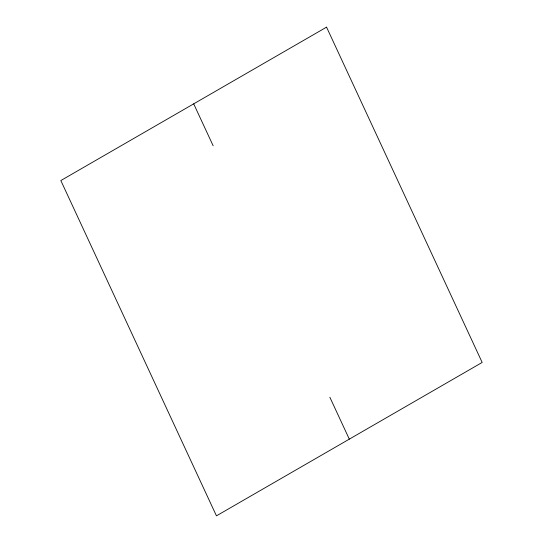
<?xml version="1.0" encoding="UTF-8"?>
<svg xmlns="http://www.w3.org/2000/svg" width="543" height="543" viewBox="0 0 543 543"><rect width="100%" height="100%" fill="white"/><g stroke="black" fill="none" stroke-linecap="round" stroke-linejoin="round"><path stroke-width="0.81" d="M193.695 103.856L213.148 145.768M329.852 397.232L349.305 439.144M326.553 27.15L60.836 180.554L216.447 515.85L482.164 362.446L326.553 27.15"/></g></svg>
